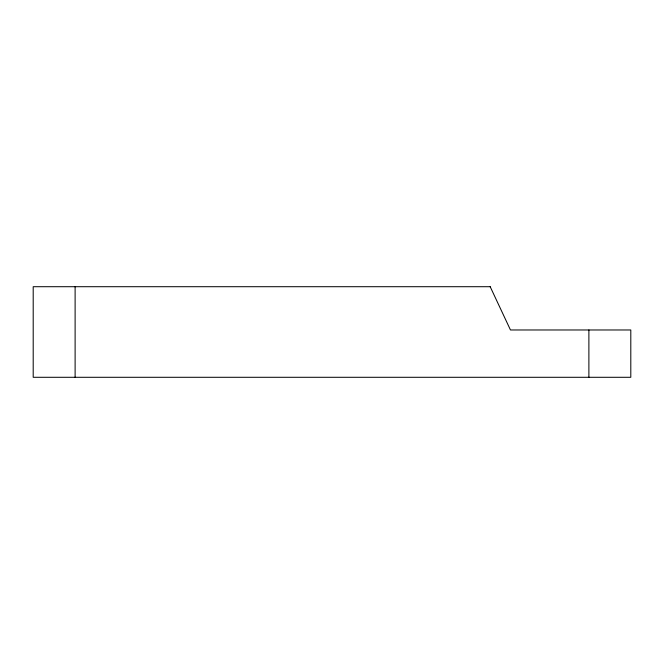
<?xml version="1.0" encoding="UTF-8"?>
<svg xmlns="http://www.w3.org/2000/svg" width="664" height="664" viewBox="0 0 664 664"><rect width="100%" height="100%" fill="white"/><g stroke="black" fill="none" stroke-linecap="round" stroke-linejoin="round"><path stroke-width="1" d="M588.885 329.975L588.885 377.293M75.115 286.707L75.115 377.293M490.19 286.707L33.2 286.707L33.2 377.293L630.8 377.293L630.8 329.975L510.467 329.975L490.19 286.707"/></g></svg>
